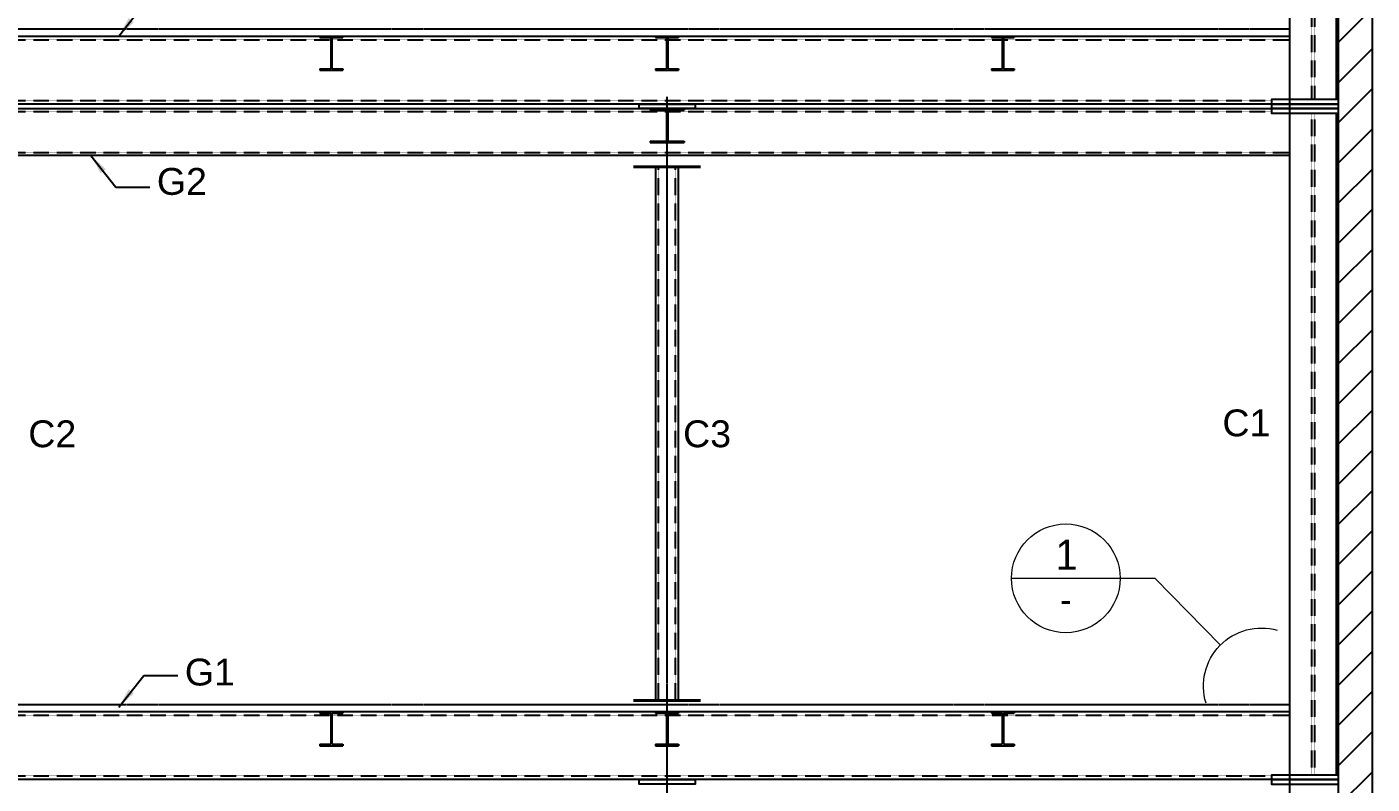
# Model space of a CAD drawing. Header units: millimetres. Extents: x 415966 to 487306, y -108951 to -17325.
# Drawn here: x 463631 to 469641, y -30155 to -26770 of the extents above; entities that cross this region are included whole.
import ezdxf
from ezdxf.enums import TextEntityAlignment as Align

# ---------------------------------------------------------------- set-up
doc = ezdxf.new("R2010")
doc.units = ezdxf.units.MM
doc.header["$LTSCALE"] = 2
doc.linetypes.add('CENTER', pattern=[2, 1.25, -0.25, 0.25, -0.25])
doc.linetypes.add('HIDDEN', pattern=[0.375, 0.25, -0.125])
for name, color, linetype in [('C_BLOCK', 7, 'Continuous'), ('C_CEN', 1, 'CENTER'), ('C_COLUMN-01', 2, 'Continuous'), ('C_DIM', 7, 'Continuous'), ('C_GIRDER', 2, 'Continuous'), ('C_TEXT_01', 2, 'Continuous'), ('finish', 1, 'Continuous')]:
    doc.layers.add(name, color=color, linetype=linetype)
doc.layers.add('C_STEEL', color=2, linetype='Continuous', lineweight=30)
doc.styles.add('Arial', font='arial.ttf')
doc.styles.add('돋움', font='')
doc.styles.get('돋움').set_extended_font_data('Dotum')
doc.dimstyles.new('일반도면_0020', dxfattribs={"dimtxt": 80, "dimasz": 60, "dimexe": 20, "dimexo": 100, "dimgap": 30, "dimtad": 1, "dimdec": 0, "dimzin": 0, "dimdsep": 46, "dimtxsty": 'Arial', "dimcen": -100, "dimclrd": 7, "dimclre": 7, "dimclrt": 2, "dimadec": 8, "dimazin": 0, "dimtfac": 1, "dimtdec": 0, "dimtix": 1, "dimtmove": 2, "dimatfit": 3, "dimfxl": 1, "dimtolj": 1, "dimtzin": 0, "dimarcsym": 0})

# ---------------------------------------------------------------- blocks, each defined once
blk = doc.blocks.new('A$C45570403')
at = {"layer": 'finish'}
for p, q in [((0, 0), (102, 0)), ((0, 0), (0, -7.110000000000582)), ((102, 0), (102, -7.110000000000582)), ((0, -7.110000000000582), (48.07999999998719, -7.110000000000582)), ((48.07999999998719, -7.110000000000582), (48.0800000000163, -145.8899999999994)), ((53.92000000001281, -7.110000000000582), (102, -7.110000000000582)), ((53.92000000001281, -7.110000000000582), (53.92000000004191, -145.8899999999994)), ((0, -145.8899999999994), (48.0800000000163, -145.8900000000012)), ((2.91038304567337e-11, -145.8899999999994), (2.91038304567337e-11, -153)), ((0, -153), (102, -153)), ((53.92000000004191, -145.8900000000012), (102, -145.8899999999994)), ((102.0000000000291, -145.8899999999994), (102.0000000000291, -153))]:
    blk.add_line(p, q, dxfattribs=at)
blk = doc.blocks.new('A$C70F644BE')
at = {"layer": 'finish'}
for p, q in [((0, 0), (152, 0)), ((0, 0), (0, -6.600000000002183)), ((152, 0), (152, -6.600000000002183)), ((0, -6.600000000002183), (73.0799999999872, -6.600000000002183)), ((73.0799999999872, -6.600000000002183), (73.0800000000163, -145.3999999999978)), ((78.9200000000128, -6.600000000002183), (152, -6.600000000002183)), ((78.9200000000128, -6.600000000002183), (78.92000000004191, -145.3999999999978)), ((0, -145.3999999999978), (73.0800000000163, -145.3999999999978)), ((2.91038304567337e-11, -145.3999999999978), (2.91038304567337e-11, -152)), ((0, -152), (152, -152)), ((78.92000000004191, -145.3999999999978), (152, -145.3999999999978)), ((152.0000000000291, -145.3999999999978), (152.0000000000291, -152))]:
    blk.add_line(p, q, dxfattribs=at)

msp = doc.modelspace()

# ---------------------------------------------------------------- hatches: boundary and pattern name
at = {"layer": 'finish'}
h = msp.add_hatch(dxfattribs=at)
h.set_pattern_fill('ANSI31', color=256, scale=40, style=0)
h.set_pattern_definition([(45, (-63679, 0), (-89.80256121069154, 89.80256121069154), [])])
h.paths.add_polyline_path([(469491.4325849703, -24120.90330952182), (469491.4325849703, -33184.90330952195), (469641.4325849707, -33184.90330952195), (469641.4325849744, -24120.90330952182)])

# ---------------------------------------------------------------- linework, layer by layer
at = {"layer": 'C_BLOCK', "color": 7, "linetype": 'Continuous', "lineweight": 20}
for p, q in [((468030.0318956615, -29234.95228448157), (468670.547085268, -29234.95228448157)), ((468670.547085268, -29234.95228448157), (468963.8429253753, -29533.12355314729))]:
    msp.add_line(p, q, dxfattribs=at)
msp.add_circle((468273.0318956615, -29234.95228448157), 243.0000000000205, dxfattribs=at)
at = {"layer": 'C_BLOCK', "color": 7, "linetype": 'Continuous', "lineweight": 20, "extrusion": (0, 0, -1)}
msp.add_arc((-469147.1220107474, -29716.39160183029), 259.2000000000219, 342.846550000809, 105.7800499951247, dxfattribs=at)
at = {"layer": 'C_CEN'}
for p, q in [((454710.4325849657, -26778.90330952183), (469272.4325849728, -26778.90330952185)), ((454710.4325849657, -26810.90330952183), (469272.4325849728, -26810.90330952185)), ((466491.4325849703, -28687.9033095214), (466491.4325849703, -27081.90330952096)), ((466491.4325849703, -30234.90330952038), (466491.4325849703, -27081.90330952096)), ((454710.4325849657, -29798.90330952189), (469272.4325849728, -29798.9033095219)), ((454710.4325849657, -29830.90330952189), (469272.4325849728, -29830.9033095219)), ((466491.4325849703, -31707.90330952146), (466491.4325849703, -30101.90330952102)), ((466491.4325849703, -33254.90330952044), (466491.4325849703, -30101.90330952102))]:
    msp.add_line(p, q, dxfattribs=at)
at = {"layer": 'C_COLUMN-01'}
for p, q in [((469272.4325849728, -24134.90330952202), (469272.4325849728, -33154.90330952195)), ((469481.4325849728, -24134.90330952202), (469481.4325849728, -27094.90330952182)), ((469481.4325849728, -27154.90330952185), (469481.4325849728, -30114.90330952188))]:
    msp.add_line(p, q, dxfattribs=at)
at = {"layer": 'C_GIRDER', "linetype": 'HIDDEN'}
for p, q in [((469370.4325849728, -24134.90330952202), (469370.4325849728, -27094.90330952182)), ((469383.4325849728, -24134.90330952202), (469383.4325849728, -27094.90330952182)), ((454710.4325849671, -26827.20330952199), (469272.4325849761, -26827.20330952199)), ((454791.4325849679, -27098.60330952199), (469191.4325849703, -27098.60330952199)), ((454791.4325849679, -27148.40330952183), (469191.4325849703, -27148.40330952183)), ((469370.4325849796, -27154.90330952185), (469370.4325849762, -30114.90330952188)), ((469383.4325849796, -27154.90330952185), (469383.4325849762, -30114.90330952188)), ((454710.4325849692, -27331.40330952183), (469272.4325849782, -27331.40330952183)), ((466453.1325849702, -29780.90330952124), (466453.1325849702, -27394.90330952156)), ((466529.7325849701, -29780.90330952124), (466529.7325849701, -27394.90330952156)), ((454710.4325849692, -29847.20330952189), (469272.4325849782, -29847.20330952189)), ((454791.4325849679, -30118.60330952189), (469191.4325849703, -30118.60330952189))]:
    msp.add_line(p, q, dxfattribs=at)
at = {"layer": 'C_GIRDER'}
for points in [[(454710.4325849657, -27094.90330952182), (454710.4325849657, -26810.90330952183), (469272.4325849728, -26810.90330952185), (469272.4325849728, -27114.90330952185), (454710.4325849657, -27114.90330952183)], [(454710.4325849658, -27134.90330952184), (469272.4325849728, -27134.90330952185), (469272.4325849728, -27344.90330952185), (454710.4325849658, -27344.90330952184), (454710.4325849658, -27154.90330952185)], [(454710.4325849657, -30114.90330952188), (454710.4325849657, -29830.90330952189), (469272.4325849728, -29830.9033095219), (469272.4325849728, -30134.9033095219), (454710.4325849657, -30134.90330952189)]]:
    msp.add_lwpolyline(points, dxfattribs=at)
for points in [[(469491.4325849703, -27094.90330952182), (469191.4325849703, -27094.90330952182), (469191.4325849703, -27114.90330952183), (469491.4325849703, -27114.90330952183)], [(466366.4325849657, -27114.90330952143), (466616.4325849657, -27114.90330952143), (466616.4325849657, -27134.90330952143), (466366.4325849657, -27134.90330952143)], [(469491.4325849703, -27114.90330952183), (469191.4325849703, -27114.90330952183), (469191.4325849703, -27134.90330952184), (469491.4325849703, -27134.90330952184)], [(469491.4325849703, -27134.90330952184), (469191.4325849703, -27134.90330952184), (469191.4325849703, -27154.90330952185), (469491.4325849703, -27154.90330952185)], [(466542.4325849703, -29780.90330952127), (466542.4325849703, -27394.90330952156), (466440.4325849703, -27394.90330952156), (466440.4325849703, -29780.90330952127)], [(466366.4325849657, -30134.90330952148), (466616.4325849657, -30134.90330952148), (466616.4325849657, -30154.90330952148), (466366.4325849657, -30154.90330952148)], [(469491.4325849703, -30114.90330952188), (469191.4325849703, -30114.90330952188), (469191.4325849703, -30134.90330952189), (469491.4325849703, -30134.90330952189)], [(469491.4325849703, -30134.90330952189), (469191.4325849703, -30134.90330952189), (469191.4325849703, -30154.9033095219), (469491.4325849703, -30154.9033095219)]]:
    msp.add_lwpolyline(points, close=True, dxfattribs=at)
at = {"layer": 'C_STEEL', "color": 6, "lineweight": 40}
for p, q in [((466641.4325849703, -27394.90330952156), (466341.4325849703, -27394.90330952156)), ((466641.4325849703, -29780.90330952127), (466341.4325849703, -29780.90330952127))]:
    msp.add_line(p, q, dxfattribs=at)
at = {"layer": 'finish'}
msp.add_lwpolyline([(469491.4325849703, -24114.90330952179), (469641.4325849707, -24114.90330952179), (469641.4325849707, -33184.90330952195), (469491.4325849703, -33184.90330952195)], close=True, dxfattribs=at)

# ---------------------------------------------------------------- block references
for name, p in [('A$C45570403', (464940.4325849679, -26810.90330952185)), ('A$C45570403', (466440.4325849679, -26810.90330952185)), ('A$C45570403', (467940.4325849679, -26810.90330952185)), ('A$C70F644BE', (466415.4325849658, -27134.90330952185)), ('A$C45570403', (464940.4325849679, -29830.90330952191)), ('A$C45570403', (466440.4325849679, -29830.90330952191)), ('A$C45570403', (467940.4325849679, -29830.90330952191))]:
    msp.add_blockref(name, p, dxfattribs=at)

# ---------------------------------------------------------------- texts
at = {"layer": 'C_BLOCK', "color": 4, "linetype": 'Continuous', "lineweight": 20, "style": '돋움'}
msp.add_text('1', height=135.0000000000114, dxfattribs=at).set_placement((468275.9715609418, -29129.40928448151), align=Align.MIDDLE_CENTER)
at = {"layer": 'C_BLOCK', "color": 7, "linetype": 'Continuous', "lineweight": 20, "style": '돋움'}
msp.add_text('-', height=115.7142857142856, dxfattribs=at).set_placement((468273.2293890836, -29330.37028448151), align=Align.MIDDLE_CENTER)
at = {"layer": 'C_TEXT_01', "style": 'Arial'}
msp.add_text('G2', height=120, rotation=359.9999999999999, dxfattribs=at).set_placement((464211.8581308594, -27520.68758591183))
for s, p in [('C1', (469079.7726187697, -28540.1315258649)), ('C2', (463744.6050828693, -28588.90330952188)), ('C3', (466670.1015631262, -28588.90330952188))]:
    msp.add_text(s, height=120, dxfattribs=at).set_placement(p, align=Align.MIDDLE_CENTER)
msp.add_text('G1', height=120, dxfattribs=at).set_placement((464336.782988447, -29714.0821982069))

# ---------------------------------------------------------------- leaders
at = {"layer": 'C_DIM'}
for points in [[(464041.6273723391, -26810.90330952185), (464153.5592320783, -26669.02226837025), (464306.00563578, -26669.02226837025)], [(463916.7025147516, -27344.90330952185), (464028.6343744907, -27486.78435067345), (464181.0807781925, -27486.78435067345)], [(464041.6273723391, -29810.90330952185), (464153.5592320783, -29669.02226837025), (464306.00563578, -29669.02226837025)]]:
    msp.add_leader(points, dimstyle='일반도면_0020', override={"dimasz": 90}, dxfattribs=at)

doc.saveas('drawing.dxf')
